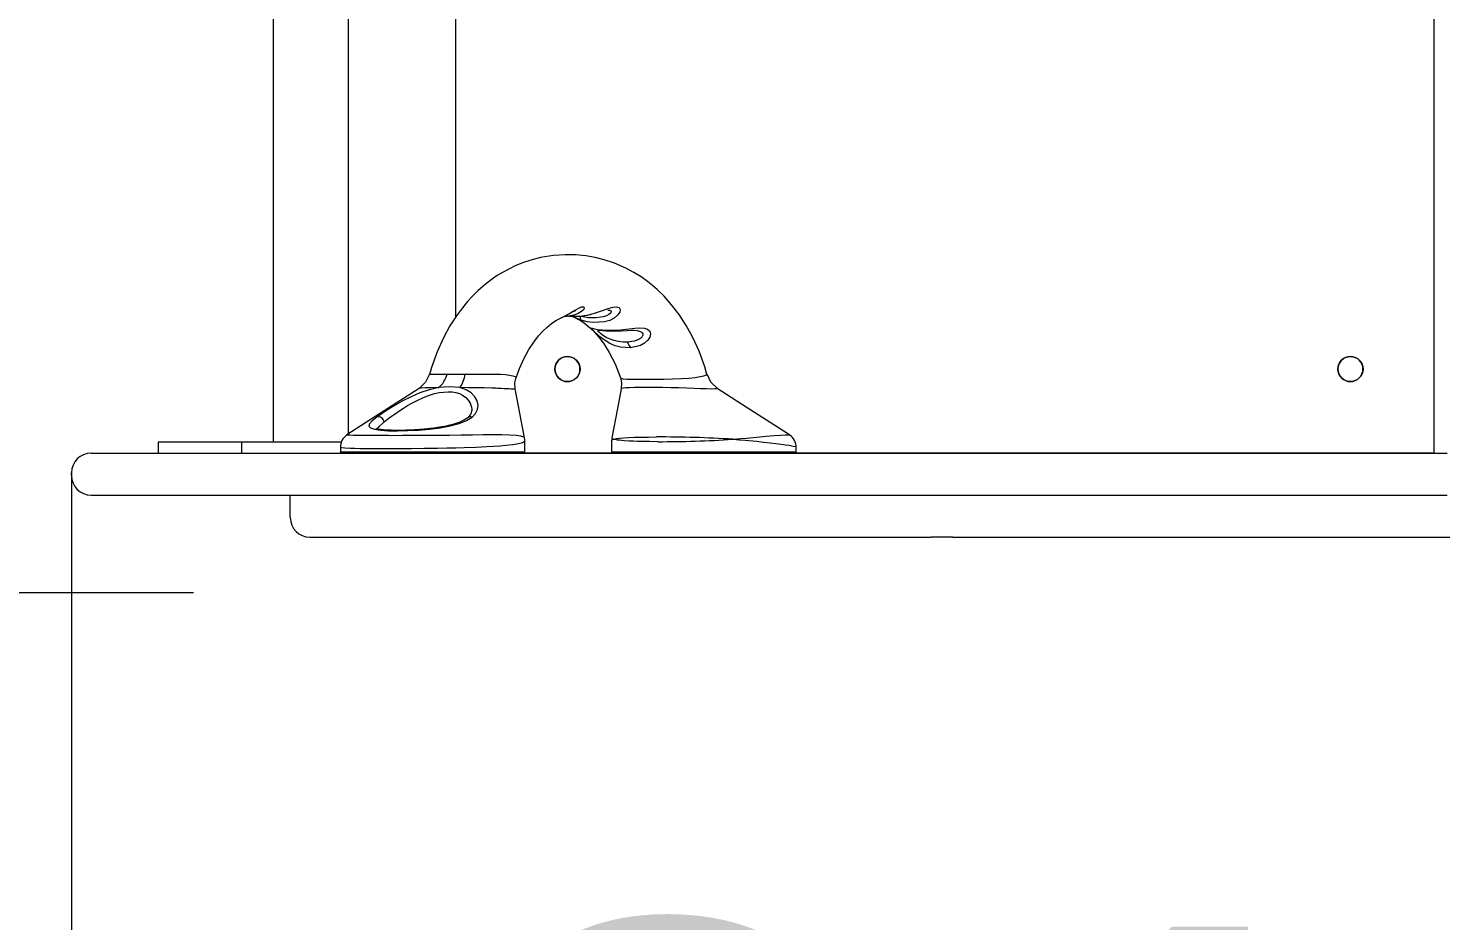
# Model space of a CAD drawing. Header units: millimetres. Extents: x -2620 to 1866, y -2269 to 1839.
# Drawn here: x -410 to 95, y -278 to 41 of the extents above; entities that cross this region are included whole.
import ezdxf

# ---------------------------------------------------------------- set-up
doc = ezdxf.new("R2010")
doc.units = ezdxf.units.MM
for name, color, linetype in [('DIKOM_ОБЪЕКТ', 7, 'Continuous'), ('DIKOM_РАЗМЕР_ЗОНА', 7, 'Continuous'), ('DIKOM_РАЗМЕР_ОБЪЕКТА', 7, 'Continuous')]:
    doc.layers.add(name, color=color, linetype=linetype)
doc.styles.add('style1', font='arialbd.ttf', dxfattribs={"width": 0.8})
doc.dimstyles.new('1-50', dxfattribs={"dimtxt": 300, "dimasz": 200, "dimexe": 100, "dimexo": 0, "dimgap": 100, "dimtad": 1, "dimtxsty": 'style1', "dimcen": 200, "dimclrd": 7, "dimclre": 7, "dimclrt": 7, "dimadec": 1, "dimazin": 2, "dimtfac": 1, "dimtmove": 0, "dimatfit": 2, "dimfxl": 0, "dimlwd": 25, "dimlwe": 18, "dimarcsym": 0})

# ---------------------------------------------------------------- blocks, each defined once
blk = doc.blocks.new('*D0')
at = {"layer": 'Defpoints', "color": 0, "transparency": 16777216}
for p in [(-394.28, -117.68), (405.72, -117.68), (405.72, -685.24)]:
    blk.add_point(p, dxfattribs=at)
at = {"layer": 'DIKOM_РАЗМЕР_ОБЪЕКТА', "color": 7, "lineweight": 18, "transparency": 16777216}
for p, q in [((-394.28, -117.68), (-394.28, -785.24)), ((405.72, -117.68), (405.72, -785.24))]:
    blk.add_line(p, q, dxfattribs=at)
at = {"layer": 'DIKOM_РАЗМЕР_ОБЪЕКТА', "color": 7, "lineweight": 25, "transparency": 16777216}
blk.add_line((-194.28, -685.24), (205.72, -685.24), dxfattribs=at)
at = {"layer": 'DIKOM_РАЗМЕР_ОБЪЕКТА', "color": 7, "transparency": 16777216}
for points in [[(-194.28, -651.91), (-194.28, -718.58), (-394.28, -685.24)], [(205.72, -651.91), (205.72, -718.58), (405.72, -685.24)]]:
    blk.add_solid(points, dxfattribs=at)
at = {"layer": 'DIKOM_РАЗМЕР_ОБЪЕКТА', "color": 7, "transparency": 16777216, "insert": (5.72, -432.07), "char_height": 300, "attachment_point": 5, "style": 'style1'}
blk.add_mtext('{\\fArial|b0|i0|c204|p34;810}', dxfattribs=at)
blk = doc.blocks.new('*D1')
at = {"layer": 'Defpoints', "color": 0, "transparency": 16777216}
for p in [(-363.92, 339.35), (-636.39, -160.65), (-350.66, -160.65)]:
    blk.add_point(p, dxfattribs=at)
at = {"layer": 'DIKOM_РАЗМЕР_ОБЪЕКТА', "color": 7, "lineweight": 25, "transparency": 16777216}
for p, q in [((-636.39, 539.35), (-636.39, 739.35)), ((-636.39, 339.35), (-636.39, -160.65)), ((-636.39, -360.65), (-636.39, -560.65))]:
    blk.add_line(p, q, dxfattribs=at)
at = {"layer": 'DIKOM_РАЗМЕР_ОБЪЕКТА', "color": 7, "lineweight": 18, "transparency": 16777216}
for p, q in [((-363.92, 339.35), (-736.39, 339.35)), ((-350.66, -160.65), (-736.39, -160.65))]:
    blk.add_line(p, q, dxfattribs=at)
at = {"layer": 'DIKOM_РАЗМЕР_ОБЪЕКТА', "color": 7, "transparency": 16777216}
for points in [[(-669.73, 539.35), (-603.06, 539.35), (-636.39, 339.35)], [(-669.73, -360.65), (-603.06, -360.65), (-636.39, -160.65)]]:
    blk.add_solid(points, dxfattribs=at)
at = {"layer": 'DIKOM_РАЗМЕР_ОБЪЕКТА', "color": 7, "transparency": 16777216, "insert": (-889.56, 89.35), "char_height": 300, "attachment_point": 5, "rotation": 90, "style": 'style1'}
blk.add_mtext('{\\fArial|b0|i0|c204|p34;460}', dxfattribs=at)
blk = doc.blocks.new('*D2')
at = {"layer": 'Defpoints', "color": 0, "transparency": 16777216}
for p in [(-1933.78, -39.06), (1866.22, -39.06), (1866.22, -2168.74)]:
    blk.add_point(p, dxfattribs=at)
at = {"layer": 'DIKOM_РАЗМЕР_ЗОНА', "color": 7, "lineweight": 18, "transparency": 16777216}
for p, q in [((-1933.78, -39.06), (-1933.78, -2268.74)), ((1866.22, -39.06), (1866.22, -2268.74))]:
    blk.add_line(p, q, dxfattribs=at)
at = {"layer": 'DIKOM_РАЗМЕР_ЗОНА', "color": 7, "lineweight": 25, "transparency": 16777216}
blk.add_line((-1733.78, -2168.74), (1666.22, -2168.74), dxfattribs=at)
at = {"layer": 'DIKOM_РАЗМЕР_ЗОНА', "color": 7, "transparency": 16777216}
for points in [[(-1733.78, -2135.41), (-1733.78, -2202.08), (-1933.78, -2168.74)], [(1666.22, -2135.41), (1666.22, -2202.08), (1866.22, -2168.74)]]:
    blk.add_solid(points, dxfattribs=at)
at = {"layer": 'DIKOM_РАЗМЕР_ЗОНА', "color": 7, "transparency": 16777216, "insert": (-73.41, -1915.47), "char_height": 300, "attachment_point": 5, "style": 'style1'}
blk.add_mtext('{\\fArial|b0|i0|c204|p34;3810}', dxfattribs=at)
blk = doc.blocks.new('*D3')
at = {"layer": 'Defpoints', "color": 0, "transparency": 16777216}
for p in [(-2170.34, 1839.35), (337.53, 1839.35), (337.53, -1660.65)]:
    blk.add_point(p, dxfattribs=at)
at = {"layer": 'DIKOM_РАЗМЕР_ЗОНА', "color": 7, "lineweight": 18, "transparency": 16777216}
for p, q in [((337.53, 1839.35), (-2270.34, 1839.35)), ((337.53, -1660.65), (-2270.34, -1660.65))]:
    blk.add_line(p, q, dxfattribs=at)
at = {"layer": 'DIKOM_РАЗМЕР_ЗОНА', "color": 7, "lineweight": 25, "transparency": 16777216}
blk.add_line((-2170.34, -1460.65), (-2170.34, 1639.35), dxfattribs=at)
at = {"layer": 'DIKOM_РАЗМЕР_ЗОНА', "color": 7, "transparency": 16777216}
for points in [[(-2203.68, 1639.35), (-2137.01, 1639.35), (-2170.34, 1839.35)], [(-2203.68, -1460.65), (-2137.01, -1460.65), (-2170.34, -1660.65)]]:
    blk.add_solid(points, dxfattribs=at)
at = {"layer": 'DIKOM_РАЗМЕР_ЗОНА', "color": 7, "transparency": 16777216, "insert": (-2423.62, 89.35), "char_height": 300, "attachment_point": 5, "rotation": 90, "style": 'style1'}
blk.add_mtext('{\\fArial|b0|i0|c204|p34;3500}', dxfattribs=at)

msp = doc.modelspace()

# ---------------------------------------------------------------- linework, layer by layer
at = {"layer": 'DIKOM_ОБЪЕКТ', "color": 7, "lineweight": 15}
for p, q in [((93.034, -110.577), (93.034, 289.322)), ((-322.216, 285.322), (-322.216, -106.678)), ((-295.216, -103.772), (-295.216, 282.417)), ((-256.966, 240.676), (-256.966, -62.039)), ((-219.499, -62.367), (-218.468, -61.929)), ((-218.193, -61.728), (-217.072, -61.697)), ((-216.281, -61.696), (-215.749, -61.695)), ((-215.408, -61.644), (-214.056, -62.307)), ((-212.053, -63.076), (-214.086, -62.287)), ((-212.233, -61.797), (-212.722, -61.673)), ((-194.064, -66.715), (-193.744, -66.711)), ((-235.385, -83.634), (-235.399, -83.655)), ((-197.956, -83.646), (-197.924, -83.696)), ((-269.94, -87.494), (-269.937, -87.502)), ((-282.895, -99.806), (-282.512, -99.491)), ((-295.804, -104.156), (-295.799, -104.152)), ((-200.454, -105.678), (-200.49, -105.678)), ((-387.282, -110.678), (-383.336, -110.678)), ((-383.336, -110.678), (-375.03, -110.678)), ((-375.03, -110.678), (-366.187, -110.678)), ((-366.187, -110.678), (-357.369, -110.678)), ((-363.357, -106.678), (-363.357, -110.678)), ((-333.357, -106.678), (-363.357, -106.678)), ((-357.369, -110.678), (-357.251, -110.678)), ((-357.251, -110.678), (-356.944, -110.678)), ((-356.944, -110.678), (-356.441, -110.678)), ((-356.441, -110.678), (-355.735, -110.678)), ((-355.735, -110.678), (-355.304, -110.678)), ((-355.304, -110.678), (-354.821, -110.678)), ((-354.821, -110.678), (-354.782, -110.678)), ((-354.782, -110.678), (-354.739, -110.678)), ((-354.739, -110.678), (-354.691, -110.678)), ((-354.691, -110.678), (-354.638, -110.678)), ((-354.638, -110.678), (-354.581, -110.678)), ((-354.581, -110.678), (-354.52, -110.678)), ((-354.52, -110.678), (-354.455, -110.678)), ((-354.455, -110.678), (-354.384, -110.678)), ((-354.384, -110.678), (-354.311, -110.678)), ((-354.311, -110.678), (-354.233, -110.678)), ((-354.233, -110.678), (-354.151, -110.678)), ((-354.151, -110.678), (-354.066, -110.678)), ((-354.066, -110.678), (-353.883, -110.678)), ((-353.883, -110.678), (-353.686, -110.678)), ((-353.686, -110.678), (-353.475, -110.678)), ((-353.475, -110.678), (-353.251, -110.678)), ((-353.251, -110.678), (-353.014, -110.678)), ((-353.014, -110.678), (-352.765, -110.678)), ((-352.765, -110.678), (-352.505, -110.678)), ((-352.505, -110.678), (-352.234, -110.678)), ((-352.234, -110.678), (-351.952, -110.678)), ((-351.952, -110.678), (-351.662, -110.678)), ((-351.662, -110.678), (-351.362, -110.678)), ((-351.362, -110.678), (-351.054, -110.678)), ((-351.054, -110.678), (-350.739, -110.678)), ((-350.739, -110.678), (-350.417, -110.678)), ((-350.417, -110.678), (-350.321, -110.678)), ((-350.321, -110.678), (-350.265, -110.678)), ((-350.265, -110.678), (-349.983, -110.678)), ((-349.983, -110.678), (-349.455, -110.678)), ((-349.455, -110.678), (-348.663, -110.678)), ((-348.663, -110.678), (-348.161, -110.678)), ((-348.161, -110.678), (-347.587, -110.678)), ((-347.587, -110.678), (-346.936, -110.678)), ((-346.936, -110.678), (-346.208, -110.678)), ((-346.208, -110.678), (-345.4, -110.678)), ((-345.4, -110.678), (-344.508, -110.678)), ((-344.508, -110.678), (-343.532, -110.678)), ((-343.532, -110.678), (-342.469, -110.678)), ((-342.469, -110.678), (-340.019, -110.678)), ((-340.019, -110.678), (-337.129, -110.678)), ((-337.129, -110.678), (-333.843, -110.678)), ((-333.843, -110.678), (-330.201, -110.678)), ((-333.357, -110.678), (-333.357, -106.678)), ((-297.802, -106.678), (-333.357, -106.678)), ((-330.201, -110.678), (-322.015, -110.678)), ((-322.015, -110.678), (-312.908, -110.678)), ((-312.908, -110.678), (-308.113, -110.678)), ((-308.113, -110.678), (-303.213, -110.678)), ((-303.213, -110.678), (-298.249, -110.678)), ((-298.249, -110.678), (-293.263, -110.678)), ((-298.172, -108.446), (-298.172, -110.178)), ((-298.172, -110.178), (-281.672, -110.178)), ((-293.263, -110.678), (-288.297, -110.678)), ((-288.297, -110.678), (-283.393, -110.678)), ((-283.393, -110.678), (-280.976, -110.678)), ((-281.672, -110.178), (-232.172, -110.178)), ((-281.422, -110.678), (-281.151, -110.678)), ((-280.976, -110.678), (-278.592, -110.678)), ((-278.592, -110.678), (-276.243, -110.678)), ((-276.243, -110.678), (-273.936, -110.678)), ((-273.936, -110.678), (-269.287, -110.678)), ((-269.287, -110.678), (-264.496, -110.678)), ((-264.496, -110.678), (-259.588, -110.678)), ((-259.588, -110.678), (-254.586, -110.678)), ((-254.586, -110.678), (-249.516, -110.678)), ((-254.075, -110.678), (-254.075, -110.577)), ((-249.516, -110.678), (-244.402, -110.678)), ((-244.402, -110.678), (-239.268, -110.678)), ((-239.268, -110.678), (-234.14, -110.678)), ((-234.14, -110.678), (-229.041, -110.678)), ((-233.965, -110.678), (-232.706, -110.678)), ((-232.371, -110.577), (-200.974, -110.577)), ((-232.172, -110.178), (-232.172, -106.175)), ((-229.041, -110.678), (-223.997, -110.678)), ((-226.966, -110.678), (-226.966, -110.577)), ((-226.966, -110.577), (-226.966, -110.678)), ((-223.997, -110.678), (-219.032, -110.678)), ((-219.032, -110.678), (-214.17, -110.678)), ((-214.17, -110.678), (-209.436, -110.678)), ((-209.436, -110.678), (-204.856, -110.678)), ((-204.856, -110.678), (-200.451, -110.678)), ((-201.172, -106.176), (-201.172, -110.178)), ((-201.172, -110.178), (-184.672, -110.178)), ((-200.632, -110.678), (-200.626, -110.678)), ((-200.451, -110.678), (-196.25, -110.678)), ((-196.25, -110.678), (-194.216, -110.678)), ((-194.216, -110.678), (-192.208, -110.678)), ((-192.208, -110.678), (-190.226, -110.678)), ((-190.226, -110.678), (-188.268, -110.678)), ((-188.268, -110.678), (-186.335, -110.678)), ((-186.335, -110.678), (-184.427, -110.678)), ((-184.672, -110.178), (-135.172, -110.178)), ((-184.427, -110.678), (-180.685, -110.678)), ((-180.685, -110.678), (-177.041, -110.678)), ((-177.041, -110.678), (-173.492, -110.678)), ((-173.492, -110.678), (-166.675, -110.678)), ((-166.675, -110.678), (-154.132, -110.678)), ((-154.132, -110.678), (-151.215, -110.678)), ((-151.215, -110.678), (-148.382, -110.678)), ((-148.382, -110.678), (-146.997, -110.678)), ((-146.997, -110.678), (-145.633, -110.678)), ((-145.633, -110.678), (-144.289, -110.678)), ((-144.289, -110.678), (-143.625, -110.678)), ((-143.625, -110.678), (-142.966, -110.678)), ((-142.966, -110.678), (-142.3, -110.678)), ((-142.3, -110.678), (-141.615, -110.678)), ((-141.615, -110.678), (-140.912, -110.678)), ((-140.912, -110.678), (-140.191, -110.678)), ((-140.191, -110.678), (-139.453, -110.678)), ((-139.453, -110.678), (-138.697, -110.678)), ((-138.697, -110.678), (-137.923, -110.678)), ((-137.923, -110.678), (-137.133, -110.678)), ((-137.133, -110.678), (-136.326, -110.678)), ((-136.326, -110.678), (-135.503, -110.678)), ((-136.151, -110.678), (-135.706, -110.678)), ((-135.503, -110.678), (-134.664, -110.678)), ((-135.371, -110.577), (93.034, -110.577)), ((-135.172, -110.178), (-135.172, -108.447)), ((-134.664, -110.678), (-133.809, -110.678)), ((-133.809, -110.678), (-132.939, -110.678)), ((-132.939, -110.678), (-132.054, -110.678)), ((-132.054, -110.678), (-130.24, -110.678)), ((-130.24, -110.678), (-128.368, -110.678)), ((-128.368, -110.678), (-126.443, -110.678)), ((-126.443, -110.678), (-124.465, -110.678)), ((-124.465, -110.678), (-122.437, -110.678)), ((-122.437, -110.678), (-120.363, -110.678)), ((-120.363, -110.678), (-118.244, -110.678)), ((-118.244, -110.678), (-113.879, -110.678)), ((-113.879, -110.678), (-109.363, -110.678)), ((-109.363, -110.678), (-104.715, -110.678)), ((-104.715, -110.678), (-95.096, -110.678)), ((-95.096, -110.678), (-72.467, -110.678)), ((-72.467, -110.678), (-65.953, -110.678)), ((-65.953, -110.678), (-60.42, -110.678)), ((-60.42, -110.678), (-54.595, -110.678)), ((-54.595, -110.678), (-48.543, -110.678)), ((-48.543, -110.678), (-42.328, -110.678)), ((-42.328, -110.678), (-29.656, -110.678)), ((-29.656, -110.678), (-17.086, -110.678)), ((-17.086, -110.678), (-5.123, -110.678)), ((-5.123, -110.678), (5.727, -110.678)), ((5.727, -110.678), (14.959, -110.678)), ((14.959, -110.678), (17.339, -110.678)), ((17.339, -110.678), (20.077, -110.678)), ((20.077, -110.678), (23.156, -110.678)), ((23.156, -110.678), (26.557, -110.678)), ((26.557, -110.678), (34.25, -110.678)), ((34.25, -110.678), (43.011, -110.678)), ((43.011, -110.678), (52.689, -110.678)), ((52.689, -110.678), (63.139, -110.678)), ((63.139, -110.678), (74.212, -110.678)), ((73.034, -110.678), (73.034, -110.577)), ((74.212, -110.678), (85.76, -110.678)), ((78.83, -110.678), (78.83, -110.577)), ((85.76, -110.678), (97.635, -110.678)), ((-394.282, -118.678), (-394.282, -117.678)), ((-387.282, -125.678), (-383.336, -125.678)), ((-383.336, -125.678), (-375.03, -125.678)), ((-375.03, -125.678), (-366.187, -125.678)), ((-366.187, -125.678), (-357.369, -125.678)), ((-357.369, -125.678), (-357.251, -125.678)), ((-357.251, -125.678), (-356.944, -125.678)), ((-356.944, -125.678), (-356.441, -125.678)), ((-356.441, -125.678), (-355.735, -125.678)), ((-355.735, -125.678), (-355.304, -125.678)), ((-355.304, -125.678), (-354.821, -125.678)), ((-354.821, -125.678), (-354.782, -125.678)), ((-354.782, -125.678), (-354.739, -125.678)), ((-354.739, -125.678), (-354.691, -125.678)), ((-354.691, -125.678), (-354.638, -125.678)), ((-354.638, -125.678), (-354.581, -125.678)), ((-354.581, -125.678), (-354.52, -125.678)), ((-354.52, -125.678), (-354.455, -125.678)), ((-354.455, -125.678), (-354.384, -125.678)), ((-354.384, -125.678), (-354.311, -125.678)), ((-354.311, -125.678), (-354.233, -125.678)), ((-354.233, -125.678), (-354.151, -125.678)), ((-354.151, -125.678), (-354.066, -125.678)), ((-354.066, -125.678), (-353.883, -125.678)), ((-353.883, -125.678), (-353.686, -125.678)), ((-353.686, -125.678), (-353.475, -125.678)), ((-353.475, -125.678), (-353.251, -125.678)), ((-353.251, -125.678), (-353.014, -125.678)), ((-353.014, -125.678), (-352.765, -125.678)), ((-352.765, -125.678), (-352.505, -125.678)), ((-352.505, -125.678), (-352.234, -125.678)), ((-352.234, -125.678), (-351.952, -125.678)), ((-351.952, -125.678), (-351.662, -125.678)), ((-351.662, -125.678), (-351.362, -125.678)), ((-351.362, -125.678), (-351.054, -125.678)), ((-351.054, -125.678), (-350.739, -125.678)), ((-350.739, -125.678), (-350.417, -125.678)), ((-350.417, -125.678), (-350.321, -125.678)), ((-350.321, -125.678), (-350.265, -125.678)), ((-350.265, -125.678), (-349.983, -125.678)), ((-349.983, -125.678), (-349.455, -125.678)), ((-349.455, -125.678), (-348.663, -125.678)), ((-348.663, -125.678), (-348.161, -125.678)), ((-348.161, -125.678), (-347.587, -125.678)), ((-347.587, -125.678), (-346.936, -125.678)), ((-346.936, -125.678), (-346.208, -125.678)), ((-346.208, -125.678), (-345.4, -125.678)), ((-345.4, -125.678), (-344.508, -125.678)), ((-344.508, -125.678), (-343.532, -125.678)), ((-343.532, -125.678), (-342.469, -125.678)), ((-342.469, -125.678), (-340.019, -125.678)), ((-340.019, -125.678), (-337.129, -125.678)), ((-337.129, -125.678), (-333.843, -125.678)), ((-333.843, -125.678), (-330.201, -125.678)), ((-330.201, -125.678), (-322.015, -125.678)), ((-322.015, -125.678), (-312.908, -125.678)), ((-316.067, -133.678), (-316.067, -125.678)), ((-312.908, -125.678), (-308.113, -125.678)), ((-308.113, -125.678), (-303.213, -125.678)), ((-303.213, -125.678), (-298.249, -125.678)), ((-298.249, -125.678), (-293.263, -125.678)), ((-293.263, -125.678), (-288.297, -125.678)), ((-288.297, -125.678), (-283.393, -125.678)), ((-283.393, -125.678), (-280.976, -125.678)), ((-280.976, -125.678), (-278.592, -125.678)), ((-278.592, -125.678), (-276.243, -125.678)), ((-276.243, -125.678), (-273.936, -125.678)), ((-273.936, -125.678), (-269.287, -125.678)), ((-269.287, -125.678), (-264.496, -125.678)), ((-264.496, -125.678), (-259.588, -125.678)), ((-259.588, -125.678), (-254.586, -125.678)), ((-254.586, -125.678), (-249.516, -125.678)), ((-249.516, -125.678), (-244.402, -125.678)), ((-244.402, -125.678), (-239.268, -125.678)), ((-239.268, -125.678), (-234.14, -125.678)), ((-234.14, -125.678), (-229.041, -125.678)), ((-229.041, -125.678), (-223.997, -125.678)), ((-223.997, -125.678), (-219.032, -125.678)), ((-219.032, -125.678), (-214.17, -125.678)), ((-214.17, -125.678), (-209.436, -125.678)), ((-209.436, -125.678), (-204.856, -125.678)), ((-204.856, -125.678), (-200.451, -125.678)), ((-200.451, -125.678), (-196.25, -125.678)), ((-196.25, -125.678), (-194.216, -125.678)), ((-194.216, -125.678), (-192.208, -125.678)), ((-192.208, -125.678), (-190.226, -125.678)), ((-190.226, -125.678), (-188.268, -125.678)), ((-188.268, -125.678), (-186.335, -125.678)), ((-186.335, -125.678), (-184.427, -125.678)), ((-184.427, -125.678), (-180.685, -125.678)), ((-180.685, -125.678), (-177.041, -125.678)), ((-177.041, -125.678), (-173.492, -125.678)), ((-173.492, -125.678), (-166.675, -125.678)), ((-166.675, -125.678), (-154.132, -125.678)), ((-154.132, -125.678), (-151.215, -125.678)), ((-151.215, -125.678), (-148.382, -125.678)), ((-148.382, -125.678), (-146.997, -125.678)), ((-146.997, -125.678), (-145.633, -125.678)), ((-145.633, -125.678), (-144.289, -125.678)), ((-144.289, -125.678), (-143.625, -125.678)), ((-143.625, -125.678), (-142.966, -125.678)), ((-142.966, -125.678), (-142.3, -125.678)), ((-142.3, -125.678), (-141.615, -125.678)), ((-141.615, -125.678), (-140.912, -125.678)), ((-140.912, -125.678), (-140.191, -125.678)), ((-140.191, -125.678), (-139.453, -125.678)), ((-139.453, -125.678), (-138.697, -125.678)), ((-138.697, -125.678), (-137.923, -125.678)), ((-137.923, -125.678), (-137.133, -125.678)), ((-137.133, -125.678), (-136.326, -125.678)), ((-136.326, -125.678), (-135.503, -125.678)), ((-135.503, -125.678), (-135.048, -125.678)), ((-135.048, -125.678), (-133.946, -125.678)), ((-133.946, -125.678), (-132.284, -125.678)), ((-132.284, -125.678), (-130.634, -125.678)), ((-130.634, -125.678), (-128.986, -125.678)), ((-128.986, -125.678), (-125.648, -125.678)), ((-125.648, -125.678), (-122.182, -125.678)), ((-122.182, -125.678), (-118.498, -125.678)), ((-118.498, -125.678), (-114.509, -125.678)), ((-114.509, -125.678), (-112.372, -125.678)), ((-112.372, -125.678), (-112.083, -125.678)), ((-112.083, -125.678), (-109.363, -125.678)), ((-109.363, -125.678), (-104.715, -125.678)), ((-104.715, -125.678), (-95.096, -125.678)), ((-95.096, -125.678), (-72.467, -125.678)), ((-72.467, -125.678), (-65.953, -125.678)), ((-65.953, -125.678), (-60.42, -125.678)), ((-60.42, -125.678), (-54.595, -125.678)), ((-54.595, -125.678), (-48.543, -125.678)), ((-48.543, -125.678), (-42.328, -125.678)), ((-42.328, -125.678), (-29.656, -125.678)), ((-29.656, -125.678), (-17.086, -125.678)), ((-17.086, -125.678), (-5.123, -125.678)), ((-5.123, -125.678), (5.727, -125.678)), ((5.727, -125.678), (14.959, -125.678)), ((14.959, -125.678), (17.339, -125.678)), ((17.339, -125.678), (20.077, -125.678)), ((20.077, -125.678), (23.156, -125.678)), ((23.156, -125.678), (26.557, -125.678)), ((26.557, -125.678), (34.25, -125.678)), ((34.25, -125.678), (43.011, -125.678)), ((43.011, -125.678), (52.689, -125.678)), ((52.689, -125.678), (63.139, -125.678)), ((63.139, -125.678), (74.212, -125.678)), ((74.212, -125.678), (85.76, -125.678)), ((85.76, -125.678), (97.635, -125.678)), ((-309.067, -140.678), (-309.029, -140.678)), ((-309.029, -140.678), (-307.567, -140.678)), ((-307.567, -140.678), (-305.107, -140.678)), ((-305.107, -140.678), (-302.925, -140.678)), ((-302.925, -140.678), (-300.924, -140.678)), ((-300.924, -140.678), (-299.962, -140.678)), ((-299.962, -140.678), (-299.009, -140.678)), ((-299.009, -140.678), (-298.053, -140.678)), ((-298.053, -140.678), (-297.082, -140.678)), ((-297.082, -140.678), (-296.085, -140.678)), ((-296.085, -140.678), (-295.048, -140.678)), ((-295.048, -140.678), (-293.96, -140.678)), ((-293.96, -140.678), (-292.809, -140.678)), ((-292.809, -140.678), (-290.27, -140.678)), ((-290.27, -140.678), (-275.165, -140.678)), ((-275.165, -140.678), (-263.294, -140.678)), ((-263.294, -140.678), (-247.513, -140.678)), ((-247.513, -140.678), (-245.282, -140.678)), ((-245.282, -140.678), (-243.086, -140.678)), ((-243.086, -140.678), (-240.924, -140.678)), ((-240.924, -140.678), (-238.798, -140.678)), ((-238.798, -140.678), (-234.645, -140.678)), ((-234.645, -140.678), (-230.62, -140.678)), ((-230.62, -140.678), (-226.722, -140.678)), ((-226.722, -140.678), (-222.943, -140.678)), ((-222.943, -140.678), (-215.728, -140.678)), ((-215.728, -140.678), (-208.937, -140.678)), ((-208.937, -140.678), (-202.531, -140.678)), ((-202.531, -140.678), (-190.724, -140.678)), ((-190.724, -140.678), (-170.055, -140.678)), ((-170.055, -140.678), (-165.279, -140.678)), ((-165.279, -140.678), (-160.584, -140.678)), ((-160.584, -140.678), (-158.254, -140.678)), ((-158.254, -140.678), (-155.931, -140.678)), ((-155.931, -140.678), (-154.769, -140.678)), ((-154.769, -140.678), (-153.608, -140.678)), ((-153.608, -140.678), (-152.445, -140.678)), ((-152.445, -140.678), (-151.281, -140.678)), ((-151.281, -140.678), (-149.01, -140.678)), ((-149.01, -140.678), (-146.852, -140.678)), ((-146.852, -140.678), (-144.794, -140.678)), ((-144.794, -140.678), (-142.826, -140.678)), ((-142.826, -140.678), (-140.937, -140.678)), ((-140.937, -140.678), (-139.116, -140.678)), ((-139.116, -140.678), (-137.351, -140.678)), ((-137.351, -140.678), (-136.486, -140.678)), ((-136.486, -140.678), (-135.631, -140.678)), ((-135.631, -140.678), (-133.946, -140.678)), ((-133.946, -140.678), (-132.284, -140.678)), ((-132.284, -140.678), (-130.634, -140.678)), ((-130.634, -140.678), (-128.986, -140.678)), ((-128.986, -140.678), (-125.648, -140.678)), ((-125.648, -140.678), (-122.182, -140.678)), ((-122.182, -140.678), (-118.498, -140.678)), ((-118.498, -140.678), (-114.509, -140.678)), ((-114.509, -140.678), (-112.372, -140.678)), ((-112.372, -140.678), (-110.125, -140.678)), ((-110.125, -140.678), (-107.758, -140.678)), ((-107.758, -140.678), (-105.259, -140.678)), ((-105.259, -140.678), (-102.616, -140.678)), ((-102.616, -140.678), (-99.82, -140.678)), ((-99.82, -140.678), (-96.859, -140.678)), ((-96.859, -140.678), (-93.721, -140.678)), ((-93.721, -140.678), (-90.396, -140.678)), ((-90.396, -140.678), (-86.874, -140.678)), ((-79.188, -140.678), (-86.874, -140.678)), ((-79.188, -140.678), (-75.311, -140.678)), ((-75.311, -140.678), (-70.72, -140.678)), ((-70.72, -140.678), (-59.77, -140.678)), ((-59.77, -140.678), (-33.432, -140.678)), ((-33.432, -140.678), (-6.194, -140.678)), ((-6.194, -140.678), (5.88, -140.678)), ((5.88, -140.678), (11.202, -140.678)), ((11.202, -140.678), (15.921, -140.678)), ((15.921, -140.678), (18.301, -140.678)), ((18.301, -140.678), (21.039, -140.678)), ((21.039, -140.678), (24.118, -140.678)), ((24.118, -140.678), (27.519, -140.678)), ((27.519, -140.678), (35.213, -140.678)), ((35.213, -140.678), (43.972, -140.678)), ((43.972, -140.678), (53.651, -140.678)), ((53.651, -140.678), (64.101, -140.678)), ((64.101, -140.678), (75.174, -140.678)), ((75.174, -140.678), (86.721, -140.678)), ((86.721, -140.678), (98.597, -140.678))]:
    msp.add_line(p, q, dxfattribs=at)
at = {"layer": 'DIKOM_ОБЪЕКТ', "color": 7, "lineweight": 15, "flags": 128}
for points in [[(-167.071, -82.5), (-167.817, -79.803), (-169.858, -74.204), (-172.102, -69.277), (-174.469, -64.976), (-177.015, -61.072), (-179.693, -57.576), (-182.429, -54.514), (-184.908, -52.106), (-186.583, -50.648), (-188.351, -49.244), (-190.574, -47.656), (-193.2, -46.012), (-196.123, -44.445), (-200.114, -42.71), (-203.783, -41.489), (-207.063, -40.676), (-210.389, -40.102), (-213.913, -39.759), (-217.735, -39.69), (-221.951, -39.977), (-226.579, -40.739), (-230.052, -41.633), (-233.046, -42.64), (-235.64, -43.704), (-237.953, -44.812), (-240.158, -46.019), (-242.036, -47.172), (-244.197, -48.653), (-246.386, -50.339), (-248.034, -51.743), (-248.964, -52.592), (-249.598, -53.195), (-250.2, -53.786), (-251.162, -54.772), (-252.661, -56.417), (-254.525, -58.666), (-256.666, -61.571), (-258.972, -65.167), (-261.318, -69.463), (-263.563, -74.424), (-265.574, -79.966), (-266.271, -82.487)], [(-218.468, -61.929), (-216.439, -60.852), (-214.63, -59.77), (-213.134, -58.891), (-211.992, -58.375), (-211.235, -58.293), (-210.926, -58.623), (-211.137, -59.25), (-211.896, -60.009), (-213.135, -60.725), (-214.728, -61.286), (-216.552, -61.639), (-217.145, -61.68)], [(-214.234, -59.459), (-214.073, -59.475), (-214.032, -59.56), (-214.13, -59.687), (-214.361, -59.845), (-215.042, -60.141), (-215.527, -60.277)], [(-202.483, -59.463), (-202.205, -59.464), (-201.779, -59.546), (-201.482, -59.707), (-201.332, -59.934), (-201.458, -60.473), (-201.722, -60.766), (-202.116, -61.058), (-202.998, -61.493), (-204.174, -61.859), (-206.683, -62.225), (-209.392, -62.206), (-212.233, -61.797)], [(-208.887, -61.047), (-206.611, -60.407), (-204.396, -59.654), (-202.384, -58.933), (-200.688, -58.424), (-199.381, -58.276), (-198.508, -58.565), (-198.123, -59.262), (-198.28, -60.256), (-199.005, -61.363), (-200.23, -62.384), (-201.824, -63.189), (-203.659, -63.725), (-207.719, -63.957), (-209.859, -63.658), (-212.053, -63.076)], [(-235.305, -83.691), (-234.117, -80.427), (-232.436, -76.735), (-230.728, -73.636), (-228.981, -70.967), (-227.263, -68.737), (-225.66, -66.955), (-224.334, -65.676), (-223.516, -64.97), (-222.699, -64.326), (-221.776, -63.672), (-220.825, -63.08), (-219.914, -62.593), (-219.482, -62.405)], [(-219.682, -62.466), (-219.206, -62.254), (-219.079, -62.189)], [(-218.509, -61.93), (-218.493, -61.937), (-218.468, -61.929)], [(-215.749, -61.695), (-212.458, -61.689), (-208.711, -61.074)], [(-213.91, -62.375), (-213.226, -62.696), (-212.306, -63.206), (-211.653, -63.616), (-210.859, -64.167), (-209.987, -64.84), (-209.263, -65.452), (-208.708, -65.954), (-208.32, -66.322), (-207.934, -66.703), (-207.236, -67.427), (-205.857, -69.001), (-204.071, -71.363), (-202.029, -74.605), (-199.922, -78.767), (-197.99, -83.723)], [(-212.053, -63.076), (-212.115, -63.014), (-212.166, -62.923), (-212.206, -62.802), (-212.235, -62.654), (-212.252, -62.478), (-212.257, -62.275), (-212.251, -62.048), (-212.233, -61.797)], [(-208.71, -61.073), (-208.714, -61.077), (-208.765, -61.098), (-208.823, -61.088), (-208.887, -61.047)], [(-194.308, -73.024), (-198.049, -72.78), (-199.934, -72.245), (-201.765, -71.446), (-203.495, -70.42), (-205.053, -69.264), (-206.372, -68.125), (-207.423, -67.142), (-208.176, -66.421), (-208.588, -66.005), (-208.606, -65.878), (-208.182, -65.971), (-207.326, -66.185), (-206.105, -66.421), (-202.902, -66.713)], [(-195.451, -70.951), (-197.072, -70.952), (-198.756, -70.766), (-200.398, -70.395), (-201.732, -69.936), (-202.914, -69.39), (-204.118, -68.676), (-205.153, -67.909), (-205.559, -67.559), (-205.861, -67.263), (-206.048, -67.034), (-206.111, -66.871), (-205.887, -66.721), (-205.639, -66.705), (-205.583, -66.706)], [(-205.589, -66.705), (-204.358, -66.849), (-202.033, -67.014)], [(-202.902, -66.713), (-199.083, -66.623), (-197.032, -66.442), (-194.94, -66.209), (-192.906, -65.99), (-191.039, -65.879), (-189.465, -65.979), (-188.278, -66.363), (-187.527, -67.049), (-187.251, -68.006), (-187.48, -69.134), (-188.204, -70.293), (-189.362, -71.343), (-190.836, -72.173), (-194.308, -73.024)], [(-202.033, -67.014), (-197.672, -66.908), (-195.62, -66.776), (-193.824, -66.705)], [(-193.744, -66.711), (-193.385, -66.707), (-192.047, -66.796), (-190.905, -67.095), (-190.48, -67.346), (-190.187, -67.66), (-190.038, -68.018), (-190.033, -68.407), (-190.404, -69.152), (-190.724, -69.474), (-191.134, -69.778), (-192.026, -70.239), (-193.137, -70.605), (-195.451, -70.951), (-195.451, -70.951)], [(-266.323, -82.443), (-267.701, -85.318), (-270.02, -87.521)], [(-266.288, -82.486), (-266.297, -82.452), (-265.899, -82.399), (-265.046, -82.374), (-263.749, -82.363), (-262.031, -82.356), (-259.967, -82.351)], [(-259.967, -82.351), (-256.942, -82.398), (-253.585, -82.352)], [(-253.585, -82.352), (-250.856, -82.357), (-248.114, -82.364), (-245.505, -82.376), (-243.077, -82.401), (-240.92, -82.456), (-239.095, -82.56), (-237.64, -82.722), (-236.529, -82.942)], [(-236.529, -82.942), (-235.687, -83.241), (-235.326, -83.543), (-235.385, -83.634)], [(-235.609, -87.637), (-235.72, -85.536), (-235.316, -83.623)], [(-198.024, -83.636), (-197.624, -85.522), (-197.727, -87.603)], [(-197.924, -83.696), (-197.844, -83.822), (-197.099, -84.018), (-195.767, -84.14), (-193.89, -84.201), (-191.52, -84.221), (-188.774, -84.22), (-185.721, -84.21), (-182.538, -84.179), (-179.34, -84.109), (-176.309, -83.987), (-173.59, -83.798), (-171.323, -83.541), (-169.541, -83.24), (-168.237, -82.942)], [(-168.237, -82.942), (-167.48, -82.724), (-167.071, -82.56), (-167.056, -82.496)], [(-163.36, -87.501), (-165.656, -85.303), (-167.02, -82.449)], [(-269.952, -87.478), (-283.763, -96.386), (-295.806, -104.153)], [(-263.158, -87.211), (-266.459, -87.989), (-269.714, -89.101), (-272.859, -90.462), (-275.801, -91.952), (-278.552, -93.502), (-281.044, -95.013), (-283.257, -96.439), (-285.118, -97.729)], [(-282.512, -99.491), (-281.258, -98.513), (-279.838, -97.466), (-278.189, -96.305), (-276.902, -95.434), (-275.541, -94.548), (-274.122, -93.668), (-272.654, -92.809), (-270.519, -91.673), (-268.412, -90.699), (-266.254, -89.875), (-264.538, -89.358), (-262.89, -88.988), (-259.673, -88.676), (-258.195, -88.754), (-256.817, -88.989), (-255.604, -89.361), (-254.499, -89.88), (-253.323, -90.709), (-252.408, -91.688), (-251.723, -92.828), (-251.457, -93.506), (-251.284, -94.169), (-251.178, -95.031), (-251.181, -95.284)], [(-263.158, -87.211), (-265.76, -87.24), (-267.84, -87.293), (-269.259, -87.374), (-269.946, -87.48), (-269.94, -87.494)], [(-255.449, -87.211), (-259.135, -86.901), (-263.158, -87.211)], [(-251.083, -97.751), (-249.853, -96.464), (-249.142, -95.049), (-248.937, -93.528), (-249.237, -91.982), (-250.038, -90.474), (-251.338, -89.113), (-253.147, -87.992), (-255.449, -87.211)], [(-235.631, -87.608), (-235.619, -87.632), (-235.758, -87.692), (-236.007, -87.726), (-236.296, -87.738), (-236.655, -87.738), (-237.076, -87.727), (-237.819, -87.693), (-238.848, -87.639), (-239.535, -87.603), (-240.53, -87.551), (-241.21, -87.518), (-241.922, -87.486), (-242.617, -87.457), (-243.294, -87.431), (-243.947, -87.408), (-246.764, -87.328), (-249.755, -87.27), (-252.509, -87.235), (-255.449, -87.211)], [(-232.269, -105.173), (-233.947, -96.386), (-235.615, -87.606)], [(-197.727, -87.598), (-199.063, -94.644), (-201.078, -105.184)], [(-188.597, -87.21), (-190.077, -87.207), (-191.286, -87.206), (-192.242, -87.208), (-192.965, -87.211), (-194.743, -87.24), (-196.095, -87.297), (-197.082, -87.395), (-197.636, -87.525), (-197.726, -87.596), (-197.724, -87.598)], [(-163.379, -87.501), (-163.519, -87.613), (-164.315, -87.704), (-165.617, -87.74), (-167.317, -87.704), (-169.339, -87.614), (-171.675, -87.494), (-174.28, -87.384), (-177.085, -87.301), (-180.034, -87.249), (-182.989, -87.223), (-185.875, -87.214), (-188.597, -87.21)], [(-137.579, -104.127), (-151.391, -95.225), (-163.373, -87.492)], [(-251.172, -95.282), (-251.476, -96.587), (-252.627, -97.978)], [(-285.118, -97.729), (-286.768, -99.043), (-287.731, -100.121), (-287.934, -100.979), (-287.337, -101.633), (-285.946, -102.111), (-283.807, -102.432), (-281.021, -102.613), (-277.681, -102.664)], [(-252.627, -97.978), (-253.99, -98.892), (-255.439, -99.572), (-256.818, -100.07), (-257.961, -100.412), (-259.072, -100.699), (-260.333, -100.98), (-261.882, -101.274), (-264.736, -101.706), (-268.194, -102.082), (-271.632, -102.334), (-274.795, -102.47), (-277.572, -102.512), (-279.955, -102.479), (-281.94, -102.381), (-283.53, -102.229), (-284.686, -102.038), (-285.313, -101.878), (-285.335, -101.925)], [(-284.947, -101.971), (-284.22, -101.02), (-282.895, -99.806)], [(-277.681, -102.664), (-274.056, -102.591), (-270.209, -102.393), (-266.281, -102.059), (-262.471, -101.577), (-258.899, -100.923), (-255.742, -100.079), (-253.106, -99.024), (-251.083, -97.751)], [(-279.788, -104.396), (-280.908, -104.395), (-282.747, -104.393), (-285.184, -104.385), (-288.002, -104.368), (-289.97, -104.348), (-291.883, -104.321), (-293.577, -104.285), (-294.622, -104.251), (-295.383, -104.213), (-295.558, -104.2), (-295.689, -104.186), (-295.774, -104.173), (-295.809, -104.159), (-295.804, -104.156)], [(-232.324, -105.182), (-232.526, -104.907), (-233.575, -104.55), (-235.32, -104.299), (-237.646, -104.162), (-240.42, -104.111), (-243.617, -104.112), (-247.13, -104.142), (-250.94, -104.186), (-254.969, -104.233), (-259.138, -104.278), (-263.417, -104.318), (-267.673, -104.35), (-271.892, -104.375), (-275.942, -104.39), (-279.788, -104.396)], [(-232.173, -106.213), (-232.196, -105.677), (-232.267, -105.182)], [(-201.171, -106.176), (-201.172, -106.174), (-201.074, -105.977), (-200.812, -105.808), (-200.673, -105.748), (-200.49, -105.678)], [(-201.054, -105.119), (-201.14, -105.676), (-201.162, -106.195)], [(-201.067, -105.186), (-201.076, -105.276), (-200.996, -105.405), (-200.8, -105.542), (-200.49, -105.678)], [(-200.454, -105.678), (-199.941, -105.549), (-199.451, -105.461), (-198.384, -105.316), (-196.886, -105.176), (-195.09, -105.065), (-192.984, -104.98), (-190.609, -104.918), (-187.999, -104.879), (-185.154, -104.862)], [(-184.672, -106.545), (-187.577, -106.528), (-190.197, -106.486), (-191.953, -106.442), (-193.409, -106.391), (-194.868, -106.325), (-196.666, -106.212), (-198.306, -106.062), (-198.58, -106.03), (-198.842, -105.996), (-199.092, -105.961), (-199.329, -105.924), (-199.553, -105.886), (-199.978, -105.803), (-200.247, -105.74), (-200.397, -105.699), (-200.436, -105.686), (-200.448, -105.681), (-200.454, -105.678)], [(-157.808, -105.678), (-155.005, -105.454), (-152.892, -105.261), (-149.384, -104.907), (-145.93, -104.55), (-143.061, -104.298), (-140.818, -104.162), (-139.157, -104.11), (-138.076, -104.112), (-137.575, -104.142), (-137.597, -104.155)], [(-157.808, -105.678), (-157.799, -105.678), (-157.782, -105.679), (-157.722, -105.683), (-157.505, -105.698), (-156.682, -105.758), (-156.311, -105.786), (-155.94, -105.814), (-155.571, -105.842), (-153.403, -106.02), (-149.32, -106.404), (-146.83, -106.67), (-144.42, -106.946), (-142.43, -107.189), (-140.545, -107.43), (-138.951, -107.648), (-137.646, -107.841), (-136.19, -108.095), (-135.347, -108.316), (-135.175, -108.431), (-135.19, -108.447)], [(-298.157, -108.443), (-298.074, -108.535), (-297.687, -108.63), (-296.514, -108.753), (-294.578, -108.852), (-293.053, -108.9), (-291.264, -108.94), (-289.219, -108.971), (-285.695, -109.001), (-281.672, -109.011)], [(-281.672, -109.011), (-277.344, -109.002), (-272.803, -108.972), (-268.15, -108.923), (-263.484, -108.854), (-260.126, -108.79), (-256.904, -108.716), (-253.844, -108.632), (-249.604, -108.486), (-245.827, -108.316), (-243.302, -108.172), (-241.039, -108.014), (-239.044, -107.84), (-236.468, -107.541), (-234.41, -107.187), (-233.023, -106.803), (-232.291, -106.405), (-232.191, -106.266), (-232.178, -106.164)]]:
    msp.add_lwpolyline(points, dxfattribs=at)
at = {"layer": 'DIKOM_ОБЪЕКТ', "color": 7, "lineweight": 15}
for centre in [(-216.966, -80.577), (63.034, -80.577)]:
    msp.add_circle(centre, 4.5, dxfattribs=at)
at = {"layer": 'DIKOM_ОБЪЕКТ', "color": 7, "lineweight": 15, "extrusion": (-2.77556e-16, 3.47972e-15, -1)}
for centre, radius in [((216.966, -80.577), 4.489), ((-63.034, -80.577), 4.486)]:
    msp.add_circle(centre, radius, dxfattribs=at)
at = {"layer": 'DIKOM_ОБЪЕКТ', "color": 7, "lineweight": 15}
for centre, radius, start, end in [((-216.684, -65.252), 3.575, 82.62319, 97.38336), ((-214.402, -39.44), 22.3, 265.32163, 284.31758), ((-201.89, -65.207), 1.814, 236.11554, 265.48883), ((-190.06, -69.363), 5.62, 196.41066, 220.89501), ((-268.534, -80.297), 8.81, 307.60895, 346.51477), ((-264.622, -81.04), 11.115, 325.61657, 353.22186), ((-284.682, -99.817), 2.194, 8.54246, 101.45362), ((-251.665, -99.22), 1.58, 68.36078, 127.40714), ((-293.046, -108.478), 5.131, 122.43321, 182.67607), ((-184.247, -536.014), 431.153, 86.4843, 90.12044), ((-184.264, 301.884), 408.429, 269.94276, 273.71395), ((-140.296, -108.478), 5.129, 357.36279, 57.58883), ((-387.282, -117.678), 7, 90, 180), ((-297.672, -110.178), 0.5, 180, 270), ((-232.672, -110.178), 0.5, 270, 0), ((-200.672, -110.178), 0.5, 180, 270), ((-135.672, -110.178), 0.5, 270, 0), ((-387.282, -118.678), 7, 180, 270), ((-309.067, -133.678), 7, 180, 270)]:
    msp.add_arc(centre, radius, start, end, dxfattribs=at)

# ---------------------------------------------------------------- dimensions: what is measured, and where the dimension line sits
at = {"layer": 'DIKOM_РАЗМЕР_ЗОНА'}
dim = msp.add_linear_dim(base=(-2170.344, 1839.345), p1=(337.528, -1660.655), p2=(337.528, 1839.345), angle=90, text='{\\fArial|b0|i0|c204|p34;3500}', dimstyle='1-50', dxfattribs=at)
dim.commit()
dim.dimension.update_dxf_attribs({"geometry": '*D3', "text_midpoint": (-2170.344, 89.345), "dimtype": 160})
dim = msp.add_linear_dim(base=(1866.218, -2168.745), p1=(-1933.782, -39.062), p2=(1866.218, -39.062), text='{\\fArial|b0|i0|c204|p34;3810}', dimstyle='1-50', dxfattribs=at)
dim.commit()
dim.dimension.update_dxf_attribs({"geometry": '*D2', "text_midpoint": (-73.414, -2168.745), "dimtype": 160})
at = {"layer": 'DIKOM_РАЗМЕР_ОБЪЕКТА'}
dim = msp.add_linear_dim(base=(-636.392, -160.655), p1=(-363.921, 339.345), p2=(-350.66, -160.655), angle=90, text='{\\fArial|b0|i0|c204|p34;460}', dimstyle='1-50', dxfattribs=at)
dim.commit()
dim.dimension.update_dxf_attribs({"geometry": '*D1', "text_midpoint": (-636.392, 89.345), "dimtype": 160})
dim = msp.add_linear_dim(base=(405.718, -685.245), p1=(-394.282, -117.678), p2=(405.718, -117.678), text='{\\fArial|b0|i0|c204|p34;810}', dimstyle='1-50', dxfattribs=at)
dim.commit()
dim.dimension.update_dxf_attribs({"geometry": '*D0', "text_midpoint": (5.718, -685.245), "dimtype": 160})

doc.saveas('drawing.dxf')
